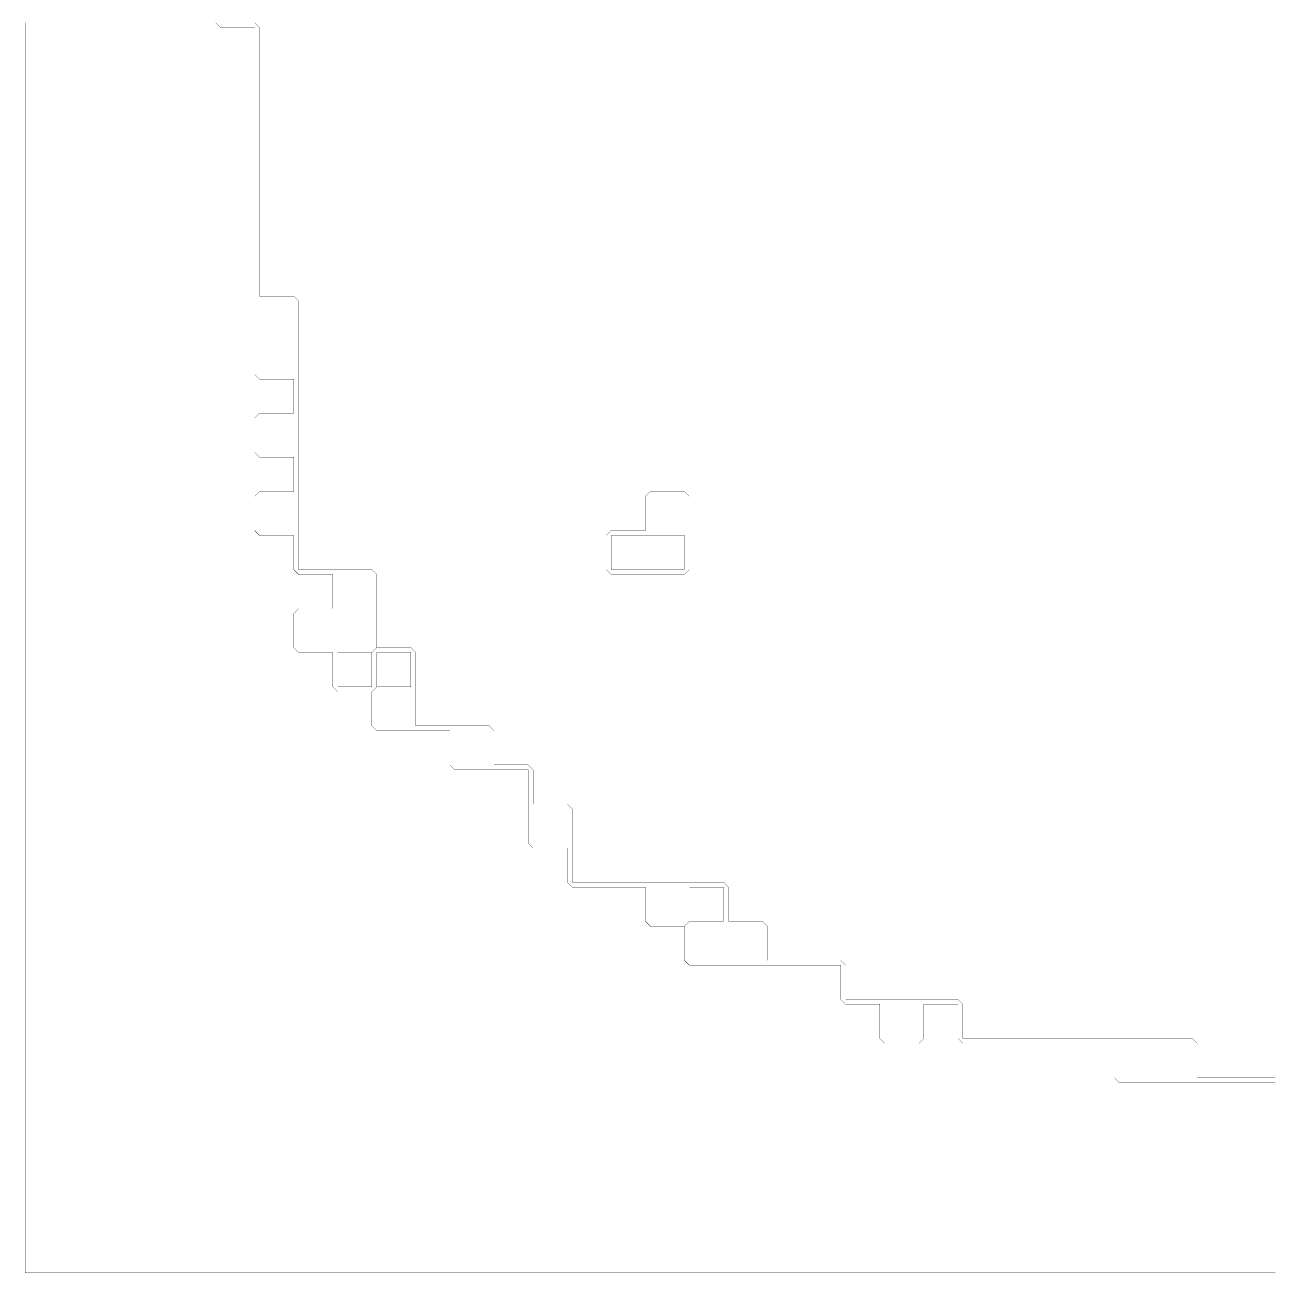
# Model space of a CAD drawing. Header units: metres. Extents: x 0 to 4990, y -4990 to 0.
# Drawn here: x 0 to 2495, y -4990 to -2495 of the extents above; entities that cross this region are included whole.
import ezdxf

# ---------------------------------------------------------------- set-up
doc = ezdxf.new("R2010")
doc.units = ezdxf.units.M
doc.layers.add('conductor', color=1, linetype='Continuous')
doc.layers.add('substrate', color=5, linetype='Continuous')

msp = doc.modelspace()

# ---------------------------------------------------------------- linework, layer by layer
at = {"layer": 'conductor', "const_width": 0.5}
msp.add_lwpolyline([(458.984375, -2490.234375), (468.75, -2500), (468.75, -2509.765625), (468.75, -2519.53125), (468.75, -2529.296875), (468.75, -2539.0625), (468.75, -2548.828125), (468.75, -2558.59375), (468.75, -2568.359375), (468.75, -2578.125), (468.75, -2587.890625), (468.75, -2597.65625), (468.75, -2607.421875), (468.75, -2617.1875), (468.75, -2626.953125), (468.75, -2636.71875), (468.75, -2646.484375), (468.75, -2656.25), (468.75, -2666.015625), (468.75, -2675.78125), (468.75, -2685.546875), (468.75, -2695.3125), (468.75, -2705.078125), (468.75, -2714.84375), (468.75, -2724.609375), (468.75, -2734.375), (468.75, -2744.140625), (468.75, -2753.90625), (468.75, -2763.671875), (468.75, -2773.4375), (468.75, -2783.203125), (468.75, -2792.96875), (468.75, -2802.734375), (468.75, -2812.5), (468.75, -2822.265625), (468.75, -2832.03125), (468.75, -2841.796875), (468.75, -2851.5625), (468.75, -2861.328125), (468.75, -2871.09375), (468.75, -2880.859375), (468.75, -2890.625), (468.75, -2900.390625), (468.75, -2910.15625), (468.75, -2919.921875), (468.75, -2929.6875), (468.75, -2939.453125), (468.75, -2949.21875), (468.75, -2958.984375), (468.75, -2968.75), (468.75, -2978.515625), (468.75, -2988.28125), (468.75, -2998.046875), (468.75, -3007.8125), (468.75, -3017.578125), (468.75, -3027.34375), (468.75, -3037.109375), (478.515625, -3037.109375), (488.28125, -3037.109375), (498.046875, -3037.109375), (507.8125, -3037.109375), (517.578125, -3037.109375), (527.34375, -3037.109375), (537.109375, -3037.109375), (546.875, -3046.875), (546.875, -3056.640625), (546.875, -3066.40625), (546.875, -3076.171875), (546.875, -3085.9375), (546.875, -3095.703125), (546.875, -3105.46875), (546.875, -3115.234375), (546.875, -3125), (546.875, -3134.765625), (546.875, -3144.53125), (546.875, -3154.296875), (546.875, -3164.0625), (546.875, -3173.828125), (546.875, -3183.59375), (546.875, -3193.359375), (546.875, -3203.125), (546.875, -3212.890625), (546.875, -3222.65625), (546.875, -3232.421875), (546.875, -3242.1875), (546.875, -3251.953125), (546.875, -3261.71875), (546.875, -3271.484375), (546.875, -3281.25), (546.875, -3291.015625), (546.875, -3300.78125), (546.875, -3310.546875), (546.875, -3320.3125), (546.875, -3330.078125), (546.875, -3339.84375), (546.875, -3349.609375), (546.875, -3359.375), (546.875, -3369.140625), (546.875, -3378.90625), (546.875, -3388.671875), (546.875, -3398.4375), (546.875, -3408.203125), (546.875, -3417.96875), (546.875, -3427.734375), (546.875, -3437.5), (546.875, -3447.265625), (546.875, -3457.03125), (546.875, -3466.796875), (546.875, -3476.5625), (546.875, -3486.328125), (546.875, -3496.09375), (546.875, -3505.859375), (546.875, -3515.625), (546.875, -3525.390625), (546.875, -3535.15625), (546.875, -3544.921875), (546.875, -3554.6875), (546.875, -3564.453125), (546.875, -3574.21875), (546.875, -3583.984375), (556.640625, -3583.984375), (566.40625, -3583.984375), (576.171875, -3583.984375), (585.9375, -3583.984375), (595.703125, -3583.984375), (605.46875, -3583.984375), (615.234375, -3583.984375), (625, -3583.984375), (634.765625, -3583.984375), (644.53125, -3583.984375), (654.296875, -3583.984375), (664.0625, -3583.984375), (673.828125, -3583.984375), (683.59375, -3583.984375), (693.359375, -3583.984375), (703.125, -3593.75), (703.125, -3603.515625), (703.125, -3613.28125), (703.125, -3623.046875), (703.125, -3632.8125), (703.125, -3642.578125), (703.125, -3652.34375), (703.125, -3662.109375), (703.125, -3671.875), (703.125, -3681.640625), (703.125, -3691.40625), (703.125, -3701.171875), (703.125, -3710.9375), (703.125, -3720.703125), (703.125, -3730.46875), (703.125, -3740.234375), (693.359375, -3750), (683.59375, -3750), (673.828125, -3750), (664.0625, -3750), (654.296875, -3750), (644.53125, -3750), (634.765625, -3750), (625, -3750), (625, -3759.765625), (625, -3769.53125), (625, -3779.296875), (625, -3789.0625), (625, -3798.828125), (625, -3808.59375), (625, -3818.359375), (634.765625, -3818.359375), (644.53125, -3818.359375), (654.296875, -3818.359375), (664.0625, -3818.359375), (673.828125, -3818.359375), (683.59375, -3818.359375), (693.359375, -3818.359375), (693.359375, -3808.59375), (693.359375, -3798.828125), (693.359375, -3789.0625), (693.359375, -3779.296875), (693.359375, -3769.53125), (693.359375, -3759.765625), (693.359375, -3750), (703.125, -3740.234375), (712.890625, -3740.234375), (722.65625, -3740.234375), (732.421875, -3740.234375), (742.1875, -3740.234375), (751.953125, -3740.234375), (761.71875, -3740.234375), (771.484375, -3740.234375), (781.25, -3750), (781.25, -3759.765625), (781.25, -3769.53125), (781.25, -3779.296875), (781.25, -3789.0625), (781.25, -3798.828125), (781.25, -3808.59375), (781.25, -3818.359375), (781.25, -3828.125), (781.25, -3837.890625), (781.25, -3847.65625), (781.25, -3857.421875), (781.25, -3867.1875), (781.25, -3876.953125), (781.25, -3886.71875), (781.25, -3896.484375), (791.015625, -3896.484375), (800.78125, -3896.484375), (810.546875, -3896.484375), (820.3125, -3896.484375), (830.078125, -3896.484375), (839.84375, -3896.484375), (849.609375, -3896.484375), (859.375, -3896.484375), (869.140625, -3896.484375), (878.90625, -3896.484375), (888.671875, -3896.484375), (898.4375, -3896.484375), (908.203125, -3896.484375), (917.96875, -3896.484375), (927.734375, -3896.484375), (937.5, -3906.25), (937.5, -3916.015625), (937.5, -3925.78125), (937.5, -3935.546875), (937.5, -3945.3125), (937.5, -3955.078125), (937.5, -3964.84375), (937.5, -3974.609375), (947.265625, -3974.609375), (957.03125, -3974.609375), (966.796875, -3974.609375), (976.5625, -3974.609375), (986.328125, -3974.609375), (996.09375, -3974.609375), (1005.859375, -3974.609375), (1015.625, -3984.375), (1015.625, -3994.140625), (1015.625, -4003.90625), (1015.625, -4013.671875), (1015.625, -4023.4375), (1015.625, -4033.203125), (1015.625, -4042.96875), (1015.625, -4052.734375), (1025.390625, -4052.734375), (1035.15625, -4052.734375), (1044.921875, -4052.734375), (1054.6875, -4052.734375), (1064.453125, -4052.734375), (1074.21875, -4052.734375), (1083.984375, -4052.734375), (1093.75, -4062.5), (1093.75, -4072.265625), (1093.75, -4082.03125), (1093.75, -4091.796875), (1093.75, -4101.5625), (1093.75, -4111.328125), (1093.75, -4121.09375), (1093.75, -4130.859375), (1093.75, -4140.625), (1093.75, -4150.390625), (1093.75, -4160.15625), (1093.75, -4169.921875), (1093.75, -4179.6875), (1093.75, -4189.453125), (1093.75, -4199.21875), (1093.75, -4208.984375), (1103.515625, -4208.984375), (1113.28125, -4208.984375), (1123.046875, -4208.984375), (1132.8125, -4208.984375), (1142.578125, -4208.984375), (1152.34375, -4208.984375), (1162.109375, -4208.984375), (1171.875, -4208.984375), (1181.640625, -4208.984375), (1191.40625, -4208.984375), (1201.171875, -4208.984375), (1210.9375, -4208.984375), (1220.703125, -4208.984375), (1230.46875, -4208.984375), (1240.234375, -4208.984375), (1250, -4208.984375), (1259.765625, -4208.984375), (1269.53125, -4208.984375), (1279.296875, -4208.984375), (1289.0625, -4208.984375), (1298.828125, -4208.984375), (1308.59375, -4208.984375), (1318.359375, -4208.984375), (1328.125, -4208.984375), (1337.890625, -4208.984375), (1347.65625, -4208.984375), (1357.421875, -4208.984375), (1367.1875, -4208.984375), (1376.953125, -4208.984375), (1386.71875, -4208.984375), (1396.484375, -4208.984375), (1406.25, -4218.75), (1406.25, -4228.515625), (1406.25, -4238.28125), (1406.25, -4248.046875), (1406.25, -4257.8125), (1406.25, -4267.578125), (1406.25, -4277.34375), (1406.25, -4287.109375), (1416.015625, -4287.109375), (1425.78125, -4287.109375), (1435.546875, -4287.109375), (1445.3125, -4287.109375), (1455.078125, -4287.109375), (1464.84375, -4287.109375), (1474.609375, -4287.109375), (1484.375, -4296.875), (1484.375, -4306.640625), (1484.375, -4316.40625), (1484.375, -4326.171875), (1484.375, -4335.9375), (1484.375, -4345.703125), (1484.375, -4355.46875), (1484.375, -4365.234375), (1494.140625, -4365.234375), (1503.90625, -4365.234375), (1513.671875, -4365.234375), (1523.4375, -4365.234375), (1533.203125, -4365.234375), (1542.96875, -4365.234375), (1552.734375, -4365.234375), (1562.5, -4365.234375), (1572.265625, -4365.234375), (1582.03125, -4365.234375), (1591.796875, -4365.234375), (1601.5625, -4365.234375), (1611.328125, -4365.234375), (1621.09375, -4365.234375), (1630.859375, -4365.234375), (1640.625, -4375), (1640.625, -4384.765625), (1640.625, -4394.53125), (1640.625, -4404.296875), (1640.625, -4414.0625), (1640.625, -4423.828125), (1640.625, -4433.59375), (1640.625, -4443.359375), (1650.390625, -4443.359375), (1660.15625, -4443.359375), (1669.921875, -4443.359375), (1679.6875, -4443.359375), (1689.453125, -4443.359375), (1699.21875, -4443.359375), (1708.984375, -4443.359375), (1718.75, -4443.359375), (1728.515625, -4443.359375), (1738.28125, -4443.359375), (1748.046875, -4443.359375), (1757.8125, -4443.359375), (1767.578125, -4443.359375), (1777.34375, -4443.359375), (1787.109375, -4443.359375), (1796.875, -4443.359375), (1806.640625, -4443.359375), (1816.40625, -4443.359375), (1826.171875, -4443.359375), (1835.9375, -4443.359375), (1845.703125, -4443.359375), (1855.46875, -4443.359375), (1865.234375, -4443.359375), (1875, -4453.125), (1875, -4462.890625), (1875, -4472.65625), (1875, -4482.421875), (1875, -4492.1875), (1875, -4501.953125), (1875, -4511.71875), (1875, -4521.484375), (1884.765625, -4521.484375), (1894.53125, -4521.484375), (1904.296875, -4521.484375), (1914.0625, -4521.484375), (1923.828125, -4521.484375), (1933.59375, -4521.484375), (1943.359375, -4521.484375), (1953.125, -4521.484375), (1962.890625, -4521.484375), (1972.65625, -4521.484375), (1982.421875, -4521.484375), (1992.1875, -4521.484375), (2001.953125, -4521.484375), (2011.71875, -4521.484375), (2021.484375, -4521.484375), (2031.25, -4521.484375), (2041.015625, -4521.484375), (2050.78125, -4521.484375), (2060.546875, -4521.484375), (2070.3125, -4521.484375), (2080.078125, -4521.484375), (2089.84375, -4521.484375), (2099.609375, -4521.484375), (2109.375, -4521.484375), (2119.140625, -4521.484375), (2128.90625, -4521.484375), (2138.671875, -4521.484375), (2148.4375, -4521.484375), (2158.203125, -4521.484375), (2167.96875, -4521.484375), (2177.734375, -4521.484375), (2187.5, -4521.484375), (2197.265625, -4521.484375), (2207.03125, -4521.484375), (2216.796875, -4521.484375), (2226.5625, -4521.484375), (2236.328125, -4521.484375), (2246.09375, -4521.484375), (2255.859375, -4521.484375), (2265.625, -4521.484375), (2275.390625, -4521.484375), (2285.15625, -4521.484375), (2294.921875, -4521.484375), (2304.6875, -4521.484375), (2314.453125, -4521.484375), (2324.21875, -4521.484375), (2333.984375, -4521.484375), (2343.75, -4531.25), (2343.75, -4541.015625), (2343.75, -4550.78125), (2343.75, -4560.546875), (2343.75, -4570.3125), (2343.75, -4580.078125), (2343.75, -4589.84375), (2343.75, -4599.609375), (2353.515625, -4599.609375), (2363.28125, -4599.609375), (2373.046875, -4599.609375), (2382.8125, -4599.609375), (2392.578125, -4599.609375), (2402.34375, -4599.609375), (2412.109375, -4599.609375), (2421.875, -4599.609375), (2431.640625, -4599.609375), (2441.40625, -4599.609375), (2451.171875, -4599.609375), (2460.9375, -4599.609375), (2470.703125, -4599.609375), (2480.46875, -4599.609375), (2490.234375, -4599.609375), (2500, -4599.609375)], dxfattribs=at)
msp.add_lwpolyline([(1240.234375, -3437.5), (1250, -3427.734375), (1259.765625, -3427.734375), (1269.53125, -3427.734375), (1279.296875, -3427.734375), (1289.0625, -3427.734375), (1298.828125, -3427.734375), (1308.59375, -3427.734375), (1318.359375, -3427.734375), (1328.125, -3437.5), (1328.125, -3447.265625), (1328.125, -3457.03125), (1328.125, -3466.796875), (1328.125, -3476.5625), (1328.125, -3486.328125), (1328.125, -3496.09375), (1328.125, -3505.859375), (1328.125, -3515.625), (1328.125, -3525.390625), (1328.125, -3535.15625), (1328.125, -3544.921875), (1328.125, -3554.6875), (1328.125, -3564.453125), (1328.125, -3574.21875), (1328.125, -3583.984375), (1318.359375, -3593.75), (1308.59375, -3593.75), (1298.828125, -3593.75), (1289.0625, -3593.75), (1279.296875, -3593.75), (1269.53125, -3593.75), (1259.765625, -3593.75), (1250, -3593.75), (1240.234375, -3593.75), (1230.46875, -3593.75), (1220.703125, -3593.75), (1210.9375, -3593.75), (1201.171875, -3593.75), (1191.40625, -3593.75), (1181.640625, -3593.75), (1171.875, -3593.75), (1162.109375, -3583.984375), (1162.109375, -3574.21875), (1162.109375, -3564.453125), (1162.109375, -3554.6875), (1162.109375, -3544.921875), (1162.109375, -3535.15625), (1162.109375, -3525.390625), (1162.109375, -3515.625), (1171.875, -3505.859375), (1181.640625, -3505.859375), (1191.40625, -3505.859375), (1201.171875, -3505.859375), (1210.9375, -3505.859375), (1220.703125, -3505.859375), (1230.46875, -3505.859375), (1240.234375, -3505.859375), (1240.234375, -3496.09375), (1240.234375, -3486.328125), (1240.234375, -3476.5625), (1240.234375, -3466.796875), (1240.234375, -3457.03125), (1240.234375, -3447.265625)], close=True, dxfattribs=at)
at = {"layer": 'substrate', "const_width": 0.5}
for points in [[(0, -2490.234375), (0, -2500), (0, -2509.765625), (0, -2519.53125), (0, -2529.296875), (0, -2539.0625), (0, -2548.828125), (0, -2558.59375), (0, -2568.359375), (0, -2578.125), (0, -2587.890625), (0, -2597.65625), (0, -2607.421875), (0, -2617.1875), (0, -2626.953125), (0, -2636.71875), (0, -2646.484375), (0, -2656.25), (0, -2666.015625), (0, -2675.78125), (0, -2685.546875), (0, -2695.3125), (0, -2705.078125), (0, -2714.84375), (0, -2724.609375), (0, -2734.375), (0, -2744.140625), (0, -2753.90625), (0, -2763.671875), (0, -2773.4375), (0, -2783.203125), (0, -2792.96875), (0, -2802.734375), (0, -2812.5), (0, -2822.265625), (0, -2832.03125), (0, -2841.796875), (0, -2851.5625), (0, -2861.328125), (0, -2871.09375), (0, -2880.859375), (0, -2890.625), (0, -2900.390625), (0, -2910.15625), (0, -2919.921875), (0, -2929.6875), (0, -2939.453125), (0, -2949.21875), (0, -2958.984375), (0, -2968.75), (0, -2978.515625), (0, -2988.28125), (0, -2998.046875), (0, -3007.8125), (0, -3017.578125), (0, -3027.34375), (0, -3037.109375), (0, -3046.875), (0, -3056.640625), (0, -3066.40625), (0, -3076.171875), (0, -3085.9375), (0, -3095.703125), (0, -3105.46875), (0, -3115.234375), (0, -3125), (0, -3134.765625), (0, -3144.53125), (0, -3154.296875), (0, -3164.0625), (0, -3173.828125), (0, -3183.59375), (0, -3193.359375), (0, -3203.125), (0, -3212.890625), (0, -3222.65625), (0, -3232.421875), (0, -3242.1875), (0, -3251.953125), (0, -3261.71875), (0, -3271.484375), (0, -3281.25), (0, -3291.015625), (0, -3300.78125), (0, -3310.546875), (0, -3320.3125), (0, -3330.078125), (0, -3339.84375), (0, -3349.609375), (0, -3359.375), (0, -3369.140625), (0, -3378.90625), (0, -3388.671875), (0, -3398.4375), (0, -3408.203125), (0, -3417.96875), (0, -3427.734375), (0, -3437.5), (0, -3447.265625), (0, -3457.03125), (0, -3466.796875), (0, -3476.5625), (0, -3486.328125), (0, -3496.09375), (0, -3505.859375), (0, -3515.625), (0, -3525.390625), (0, -3535.15625), (0, -3544.921875), (0, -3554.6875), (0, -3564.453125), (0, -3574.21875), (0, -3583.984375), (0, -3593.75), (0, -3603.515625), (0, -3613.28125), (0, -3623.046875), (0, -3632.8125), (0, -3642.578125), (0, -3652.34375), (0, -3662.109375), (0, -3671.875), (0, -3681.640625), (0, -3691.40625), (0, -3701.171875), (0, -3710.9375), (0, -3720.703125), (0, -3730.46875), (0, -3740.234375), (0, -3750), (0, -3759.765625), (0, -3769.53125), (0, -3779.296875), (0, -3789.0625), (0, -3798.828125), (0, -3808.59375), (0, -3818.359375), (0, -3828.125), (0, -3837.890625), (0, -3847.65625), (0, -3857.421875), (0, -3867.1875), (0, -3876.953125), (0, -3886.71875), (0, -3896.484375), (0, -3906.25), (0, -3916.015625), (0, -3925.78125), (0, -3935.546875), (0, -3945.3125), (0, -3955.078125), (0, -3964.84375), (0, -3974.609375), (0, -3984.375), (0, -3994.140625), (0, -4003.90625), (0, -4013.671875), (0, -4023.4375), (0, -4033.203125), (0, -4042.96875), (0, -4052.734375), (0, -4062.5), (0, -4072.265625), (0, -4082.03125), (0, -4091.796875), (0, -4101.5625), (0, -4111.328125), (0, -4121.09375), (0, -4130.859375), (0, -4140.625), (0, -4150.390625), (0, -4160.15625), (0, -4169.921875), (0, -4179.6875), (0, -4189.453125), (0, -4199.21875), (0, -4208.984375), (0, -4218.75), (0, -4228.515625), (0, -4238.28125), (0, -4248.046875), (0, -4257.8125), (0, -4267.578125), (0, -4277.34375), (0, -4287.109375), (0, -4296.875), (0, -4306.640625), (0, -4316.40625), (0, -4326.171875), (0, -4335.9375), (0, -4345.703125), (0, -4355.46875), (0, -4365.234375), (0, -4375), (0, -4384.765625), (0, -4394.53125), (0, -4404.296875), (0, -4414.0625), (0, -4423.828125), (0, -4433.59375), (0, -4443.359375), (0, -4453.125), (0, -4462.890625), (0, -4472.65625), (0, -4482.421875), (0, -4492.1875), (0, -4501.953125), (0, -4511.71875), (0, -4521.484375), (0, -4531.25), (0, -4541.015625), (0, -4550.78125), (0, -4560.546875), (0, -4570.3125), (0, -4580.078125), (0, -4589.84375), (0, -4599.609375), (0, -4609.375), (0, -4619.140625), (0, -4628.90625), (0, -4638.671875), (0, -4648.4375), (0, -4658.203125), (0, -4667.96875), (0, -4677.734375), (0, -4687.5), (0, -4697.265625), (0, -4707.03125), (0, -4716.796875), (0, -4726.5625), (0, -4736.328125), (0, -4746.09375), (0, -4755.859375), (0, -4765.625), (0, -4775.390625), (0, -4785.15625), (0, -4794.921875), (0, -4804.6875), (0, -4814.453125), (0, -4824.21875), (0, -4833.984375), (0, -4843.75), (0, -4853.515625), (0, -4863.28125), (0, -4873.046875), (0, -4882.8125), (0, -4892.578125), (0, -4902.34375), (0, -4912.109375), (0, -4921.875), (0, -4931.640625), (0, -4941.40625), (0, -4951.171875), (0, -4960.9375), (0, -4970.703125), (0, -4980.46875), (0, -4990.234375), (9.765625, -4990.234375), (19.53125, -4990.234375), (29.296875, -4990.234375), (39.0625, -4990.234375), (48.828125, -4990.234375), (58.59375, -4990.234375), (68.359375, -4990.234375), (78.125, -4990.234375), (87.890625, -4990.234375), (97.65625, -4990.234375), (107.421875, -4990.234375), (117.1875, -4990.234375), (126.953125, -4990.234375), (136.71875, -4990.234375), (146.484375, -4990.234375), (156.25, -4990.234375), (166.015625, -4990.234375), (175.78125, -4990.234375), (185.546875, -4990.234375), (195.3125, -4990.234375), (205.078125, -4990.234375), (214.84375, -4990.234375), (224.609375, -4990.234375), (234.375, -4990.234375), (244.140625, -4990.234375), (253.90625, -4990.234375), (263.671875, -4990.234375), (273.4375, -4990.234375), (283.203125, -4990.234375), (292.96875, -4990.234375), (302.734375, -4990.234375), (312.5, -4990.234375), (322.265625, -4990.234375), (332.03125, -4990.234375), (341.796875, -4990.234375), (351.5625, -4990.234375), (361.328125, -4990.234375), (371.09375, -4990.234375), (380.859375, -4990.234375), (390.625, -4990.234375), (400.390625, -4990.234375), (410.15625, -4990.234375), (419.921875, -4990.234375), (429.6875, -4990.234375), (439.453125, -4990.234375), (449.21875, -4990.234375), (458.984375, -4990.234375), (468.75, -4990.234375), (478.515625, -4990.234375), (488.28125, -4990.234375), (498.046875, -4990.234375), (507.8125, -4990.234375), (517.578125, -4990.234375), (527.34375, -4990.234375), (537.109375, -4990.234375), (546.875, -4990.234375), (556.640625, -4990.234375), (566.40625, -4990.234375), (576.171875, -4990.234375), (585.9375, -4990.234375), (595.703125, -4990.234375), (605.46875, -4990.234375), (615.234375, -4990.234375), (625, -4990.234375), (634.765625, -4990.234375), (644.53125, -4990.234375), (654.296875, -4990.234375), (664.0625, -4990.234375), (673.828125, -4990.234375), (683.59375, -4990.234375), (693.359375, -4990.234375), (703.125, -4990.234375), (712.890625, -4990.234375), (722.65625, -4990.234375), (732.421875, -4990.234375), (742.1875, -4990.234375), (751.953125, -4990.234375), (761.71875, -4990.234375), (771.484375, -4990.234375), (781.25, -4990.234375), (791.015625, -4990.234375), (800.78125, -4990.234375), (810.546875, -4990.234375), (820.3125, -4990.234375), (830.078125, -4990.234375), (839.84375, -4990.234375), (849.609375, -4990.234375), (859.375, -4990.234375), (869.140625, -4990.234375), (878.90625, -4990.234375), (888.671875, -4990.234375), (898.4375, -4990.234375), (908.203125, -4990.234375), (917.96875, -4990.234375), (927.734375, -4990.234375), (937.5, -4990.234375), (947.265625, -4990.234375), (957.03125, -4990.234375), (966.796875, -4990.234375), (976.5625, -4990.234375), (986.328125, -4990.234375), (996.09375, -4990.234375), (1005.859375, -4990.234375), (1015.625, -4990.234375), (1025.390625, -4990.234375), (1035.15625, -4990.234375), (1044.921875, -4990.234375), (1054.6875, -4990.234375), (1064.453125, -4990.234375), (1074.21875, -4990.234375), (1083.984375, -4990.234375), (1093.75, -4990.234375), (1103.515625, -4990.234375), (1113.28125, -4990.234375), (1123.046875, -4990.234375), (1132.8125, -4990.234375), (1142.578125, -4990.234375), (1152.34375, -4990.234375), (1162.109375, -4990.234375), (1171.875, -4990.234375), (1181.640625, -4990.234375), (1191.40625, -4990.234375), (1201.171875, -4990.234375), (1210.9375, -4990.234375), (1220.703125, -4990.234375), (1230.46875, -4990.234375), (1240.234375, -4990.234375), (1250, -4990.234375), (1259.765625, -4990.234375), (1269.53125, -4990.234375), (1279.296875, -4990.234375), (1289.0625, -4990.234375), (1298.828125, -4990.234375), (1308.59375, -4990.234375), (1318.359375, -4990.234375), (1328.125, -4990.234375), (1337.890625, -4990.234375), (1347.65625, -4990.234375), (1357.421875, -4990.234375), (1367.1875, -4990.234375), (1376.953125, -4990.234375), (1386.71875, -4990.234375), (1396.484375, -4990.234375), (1406.25, -4990.234375), (1416.015625, -4990.234375), (1425.78125, -4990.234375), (1435.546875, -4990.234375), (1445.3125, -4990.234375), (1455.078125, -4990.234375), (1464.84375, -4990.234375), (1474.609375, -4990.234375), (1484.375, -4990.234375), (1494.140625, -4990.234375), (1503.90625, -4990.234375), (1513.671875, -4990.234375), (1523.4375, -4990.234375), (1533.203125, -4990.234375), (1542.96875, -4990.234375), (1552.734375, -4990.234375), (1562.5, -4990.234375), (1572.265625, -4990.234375), (1582.03125, -4990.234375), (1591.796875, -4990.234375), (1601.5625, -4990.234375), (1611.328125, -4990.234375), (1621.09375, -4990.234375), (1630.859375, -4990.234375), (1640.625, -4990.234375), (1650.390625, -4990.234375), (1660.15625, -4990.234375), (1669.921875, -4990.234375), (1679.6875, -4990.234375), (1689.453125, -4990.234375), (1699.21875, -4990.234375), (1708.984375, -4990.234375), (1718.75, -4990.234375), (1728.515625, -4990.234375), (1738.28125, -4990.234375), (1748.046875, -4990.234375), (1757.8125, -4990.234375), (1767.578125, -4990.234375), (1777.34375, -4990.234375), (1787.109375, -4990.234375), (1796.875, -4990.234375), (1806.640625, -4990.234375), (1816.40625, -4990.234375), (1826.171875, -4990.234375), (1835.9375, -4990.234375), (1845.703125, -4990.234375), (1855.46875, -4990.234375), (1865.234375, -4990.234375), (1875, -4990.234375), (1884.765625, -4990.234375), (1894.53125, -4990.234375), (1904.296875, -4990.234375), (1914.0625, -4990.234375), (1923.828125, -4990.234375), (1933.59375, -4990.234375), (1943.359375, -4990.234375), (1953.125, -4990.234375), (1962.890625, -4990.234375), (1972.65625, -4990.234375), (1982.421875, -4990.234375), (1992.1875, -4990.234375), (2001.953125, -4990.234375), (2011.71875, -4990.234375), (2021.484375, -4990.234375), (2031.25, -4990.234375), (2041.015625, -4990.234375), (2050.78125, -4990.234375), (2060.546875, -4990.234375), (2070.3125, -4990.234375), (2080.078125, -4990.234375), (2089.84375, -4990.234375), (2099.609375, -4990.234375), (2109.375, -4990.234375), (2119.140625, -4990.234375), (2128.90625, -4990.234375), (2138.671875, -4990.234375), (2148.4375, -4990.234375), (2158.203125, -4990.234375), (2167.96875, -4990.234375), (2177.734375, -4990.234375), (2187.5, -4990.234375), (2197.265625, -4990.234375), (2207.03125, -4990.234375), (2216.796875, -4990.234375), (2226.5625, -4990.234375), (2236.328125, -4990.234375), (2246.09375, -4990.234375), (2255.859375, -4990.234375), (2265.625, -4990.234375), (2275.390625, -4990.234375), (2285.15625, -4990.234375), (2294.921875, -4990.234375), (2304.6875, -4990.234375), (2314.453125, -4990.234375), (2324.21875, -4990.234375), (2333.984375, -4990.234375), (2343.75, -4990.234375), (2353.515625, -4990.234375), (2363.28125, -4990.234375), (2373.046875, -4990.234375), (2382.8125, -4990.234375), (2392.578125, -4990.234375), (2402.34375, -4990.234375), (2412.109375, -4990.234375), (2421.875, -4990.234375), (2431.640625, -4990.234375), (2441.40625, -4990.234375), (2451.171875, -4990.234375), (2460.9375, -4990.234375), (2470.703125, -4990.234375), (2480.46875, -4990.234375), (2490.234375, -4990.234375), (2500, -4990.234375)], [(2500, -4609.375), (2490.234375, -4609.375), (2480.46875, -4609.375), (2470.703125, -4609.375), (2460.9375, -4609.375), (2451.171875, -4609.375), (2441.40625, -4609.375), (2431.640625, -4609.375), (2421.875, -4609.375), (2412.109375, -4609.375), (2402.34375, -4609.375), (2392.578125, -4609.375), (2382.8125, -4609.375), (2373.046875, -4609.375), (2363.28125, -4609.375), (2353.515625, -4609.375), (2343.75, -4609.375), (2333.984375, -4609.375), (2324.21875, -4609.375), (2314.453125, -4609.375), (2304.6875, -4609.375), (2294.921875, -4609.375), (2285.15625, -4609.375), (2275.390625, -4609.375), (2265.625, -4609.375), (2255.859375, -4609.375), (2246.09375, -4609.375), (2236.328125, -4609.375), (2226.5625, -4609.375), (2216.796875, -4609.375), (2207.03125, -4609.375), (2197.265625, -4609.375), (2187.5, -4609.375), (2177.734375, -4599.609375), (2177.734375, -4589.84375), (2177.734375, -4580.078125), (2177.734375, -4570.3125), (2177.734375, -4560.546875), (2177.734375, -4550.78125), (2177.734375, -4541.015625), (2177.734375, -4531.25), (2167.96875, -4531.25), (2158.203125, -4531.25), (2148.4375, -4531.25), (2138.671875, -4531.25), (2128.90625, -4531.25), (2119.140625, -4531.25), (2109.375, -4531.25), (2099.609375, -4531.25), (2089.84375, -4531.25), (2080.078125, -4531.25), (2070.3125, -4531.25), (2060.546875, -4531.25), (2050.78125, -4531.25), (2041.015625, -4531.25), (2031.25, -4531.25), (2021.484375, -4531.25), (2011.71875, -4531.25), (2001.953125, -4531.25), (1992.1875, -4531.25), (1982.421875, -4531.25), (1972.65625, -4531.25), (1962.890625, -4531.25), (1953.125, -4531.25), (1943.359375, -4531.25), (1933.59375, -4531.25), (1923.828125, -4531.25), (1914.0625, -4531.25), (1904.296875, -4531.25), (1894.53125, -4531.25), (1884.765625, -4531.25), (1875, -4531.25), (1865.234375, -4521.484375), (1865.234375, -4511.71875), (1865.234375, -4501.953125), (1865.234375, -4492.1875), (1865.234375, -4482.421875), (1865.234375, -4472.65625), (1865.234375, -4462.890625), (1865.234375, -4453.125), (1855.46875, -4453.125), (1845.703125, -4453.125), (1835.9375, -4453.125), (1826.171875, -4453.125), (1816.40625, -4453.125), (1806.640625, -4453.125), (1796.875, -4453.125), (1796.875, -4462.890625), (1796.875, -4472.65625), (1796.875, -4482.421875), (1796.875, -4492.1875), (1796.875, -4501.953125), (1796.875, -4511.71875), (1796.875, -4521.484375), (1787.109375, -4531.25), (1777.34375, -4531.25), (1767.578125, -4531.25), (1757.8125, -4531.25), (1748.046875, -4531.25), (1738.28125, -4531.25), (1728.515625, -4531.25), (1718.75, -4531.25), (1708.984375, -4521.484375), (1708.984375, -4511.71875), (1708.984375, -4501.953125), (1708.984375, -4492.1875), (1708.984375, -4482.421875), (1708.984375, -4472.65625), (1708.984375, -4462.890625), (1708.984375, -4453.125), (1699.21875, -4453.125), (1689.453125, -4453.125), (1679.6875, -4453.125), (1669.921875, -4453.125), (1660.15625, -4453.125), (1650.390625, -4453.125), (1640.625, -4453.125), (1630.859375, -4443.359375), (1630.859375, -4433.59375), (1630.859375, -4423.828125), (1630.859375, -4414.0625), (1630.859375, -4404.296875), (1630.859375, -4394.53125), (1630.859375, -4384.765625), (1630.859375, -4375), (1621.09375, -4375), (1611.328125, -4375), (1601.5625, -4375), (1591.796875, -4375), (1582.03125, -4375), (1572.265625, -4375), (1562.5, -4375), (1552.734375, -4375), (1542.96875, -4375), (1533.203125, -4375), (1523.4375, -4375), (1513.671875, -4375), (1503.90625, -4375), (1494.140625, -4375), (1484.375, -4375), (1474.609375, -4375), (1464.84375, -4375), (1455.078125, -4375), (1445.3125, -4375), (1435.546875, -4375), (1425.78125, -4375), (1416.015625, -4375), (1406.25, -4375), (1396.484375, -4375), (1386.71875, -4375), (1376.953125, -4375), (1367.1875, -4375), (1357.421875, -4375), (1347.65625, -4375), (1337.890625, -4375), (1328.125, -4375), (1318.359375, -4365.234375), (1318.359375, -4355.46875), (1318.359375, -4345.703125), (1318.359375, -4335.9375), (1318.359375, -4326.171875), (1318.359375, -4316.40625), (1318.359375, -4306.640625), (1318.359375, -4296.875), (1328.125, -4287.109375), (1337.890625, -4287.109375), (1347.65625, -4287.109375), (1357.421875, -4287.109375), (1367.1875, -4287.109375), (1376.953125, -4287.109375), (1386.71875, -4287.109375), (1396.484375, -4287.109375), (1396.484375, -4277.34375), (1396.484375, -4267.578125), (1396.484375, -4257.8125), (1396.484375, -4248.046875), (1396.484375, -4238.28125), (1396.484375, -4228.515625), (1396.484375, -4218.75), (1386.71875, -4218.75), (1376.953125, -4218.75), (1367.1875, -4218.75), (1357.421875, -4218.75), (1347.65625, -4218.75), (1337.890625, -4218.75), (1328.125, -4218.75), (1328.125, -4228.515625), (1328.125, -4238.28125), (1328.125, -4248.046875), (1328.125, -4257.8125), (1328.125, -4267.578125), (1328.125, -4277.34375), (1328.125, -4287.109375), (1318.359375, -4296.875), (1308.59375, -4296.875), (1298.828125, -4296.875), (1289.0625, -4296.875), (1279.296875, -4296.875), (1269.53125, -4296.875), (1259.765625, -4296.875), (1250, -4296.875), (1240.234375, -4287.109375), (1240.234375, -4277.34375), (1240.234375, -4267.578125), (1240.234375, -4257.8125), (1240.234375, -4248.046875), (1240.234375, -4238.28125), (1240.234375, -4228.515625), (1240.234375, -4218.75), (1230.46875, -4218.75), (1220.703125, -4218.75), (1210.9375, -4218.75), (1201.171875, -4218.75), (1191.40625, -4218.75), (1181.640625, -4218.75), (1171.875, -4218.75), (1162.109375, -4218.75), (1152.34375, -4218.75), (1142.578125, -4218.75), (1132.8125, -4218.75), (1123.046875, -4218.75), (1113.28125, -4218.75), (1103.515625, -4218.75), (1093.75, -4218.75), (1083.984375, -4208.984375), (1083.984375, -4199.21875), (1083.984375, -4189.453125), (1083.984375, -4179.6875), (1083.984375, -4169.921875), (1083.984375, -4160.15625), (1083.984375, -4150.390625), (1083.984375, -4140.625), (1074.21875, -4140.625), (1064.453125, -4140.625), (1054.6875, -4140.625), (1044.921875, -4140.625), (1035.15625, -4140.625), (1025.390625, -4140.625), (1015.625, -4140.625), (1005.859375, -4130.859375), (1005.859375, -4121.09375), (1005.859375, -4111.328125), (1005.859375, -4101.5625), (1005.859375, -4091.796875), (1005.859375, -4082.03125), (1005.859375, -4072.265625), (1005.859375, -4062.5), (1005.859375, -4052.734375), (1005.859375, -4042.96875), (1005.859375, -4033.203125), (1005.859375, -4023.4375), (1005.859375, -4013.671875), (1005.859375, -4003.90625), (1005.859375, -3994.140625), (1005.859375, -3984.375), (996.09375, -3984.375), (986.328125, -3984.375), (976.5625, -3984.375), (966.796875, -3984.375), (957.03125, -3984.375), (947.265625, -3984.375), (937.5, -3984.375), (927.734375, -3984.375), (917.96875, -3984.375), (908.203125, -3984.375), (898.4375, -3984.375), (888.671875, -3984.375), (878.90625, -3984.375), (869.140625, -3984.375), (859.375, -3984.375), (849.609375, -3974.609375), (849.609375, -3964.84375), (849.609375, -3955.078125), (849.609375, -3945.3125), (849.609375, -3935.546875), (849.609375, -3925.78125), (849.609375, -3916.015625), (849.609375, -3906.25), (839.84375, -3906.25), (830.078125, -3906.25), (820.3125, -3906.25), (810.546875, -3906.25), (800.78125, -3906.25), (791.015625, -3906.25), (781.25, -3906.25), (771.484375, -3906.25), (761.71875, -3906.25), (751.953125, -3906.25), (742.1875, -3906.25), (732.421875, -3906.25), (722.65625, -3906.25), (712.890625, -3906.25), (703.125, -3906.25), (693.359375, -3896.484375), (693.359375, -3886.71875), (693.359375, -3876.953125), (693.359375, -3867.1875), (693.359375, -3857.421875), (693.359375, -3847.65625), (693.359375, -3837.890625), (693.359375, -3828.125), (703.125, -3818.359375), (712.890625, -3818.359375), (722.65625, -3818.359375), (732.421875, -3818.359375), (742.1875, -3818.359375), (751.953125, -3818.359375), (761.71875, -3818.359375), (771.484375, -3818.359375), (771.484375, -3808.59375), (771.484375, -3798.828125), (771.484375, -3789.0625), (771.484375, -3779.296875), (771.484375, -3769.53125), (771.484375, -3759.765625), (771.484375, -3750), (761.71875, -3750), (751.953125, -3750), (742.1875, -3750), (732.421875, -3750), (722.65625, -3750), (712.890625, -3750), (703.125, -3750), (703.125, -3759.765625), (703.125, -3769.53125), (703.125, -3779.296875), (703.125, -3789.0625), (703.125, -3798.828125), (703.125, -3808.59375), (703.125, -3818.359375), (693.359375, -3828.125), (683.59375, -3828.125), (673.828125, -3828.125), (664.0625, -3828.125), (654.296875, -3828.125), (644.53125, -3828.125), (634.765625, -3828.125), (625, -3828.125), (615.234375, -3818.359375), (615.234375, -3808.59375), (615.234375, -3798.828125), (615.234375, -3789.0625), (615.234375, -3779.296875), (615.234375, -3769.53125), (615.234375, -3759.765625), (615.234375, -3750), (605.46875, -3750), (595.703125, -3750), (585.9375, -3750), (576.171875, -3750), (566.40625, -3750), (556.640625, -3750), (546.875, -3750), (537.109375, -3740.234375), (537.109375, -3730.46875), (537.109375, -3720.703125), (537.109375, -3710.9375), (537.109375, -3701.171875), (537.109375, -3691.40625), (537.109375, -3681.640625), (537.109375, -3671.875), (546.875, -3662.109375), (556.640625, -3662.109375), (566.40625, -3662.109375), (576.171875, -3662.109375), (585.9375, -3662.109375), (595.703125, -3662.109375), (605.46875, -3662.109375), (615.234375, -3662.109375), (615.234375, -3652.34375), (615.234375, -3642.578125), (615.234375, -3632.8125), (615.234375, -3623.046875), (615.234375, -3613.28125), (615.234375, -3603.515625), (615.234375, -3593.75), (605.46875, -3593.75), (595.703125, -3593.75), (585.9375, -3593.75), (576.171875, -3593.75), (566.40625, -3593.75), (556.640625, -3593.75), (546.875, -3593.75), (537.109375, -3583.984375), (537.109375, -3574.21875), (537.109375, -3564.453125), (537.109375, -3554.6875), (537.109375, -3544.921875), (537.109375, -3535.15625), (537.109375, -3525.390625), (537.109375, -3515.625), (527.34375, -3515.625), (517.578125, -3515.625), (507.8125, -3515.625), (498.046875, -3515.625), (488.28125, -3515.625), (478.515625, -3515.625), (468.75, -3515.625), (458.984375, -3505.859375), (458.984375, -3496.09375), (458.984375, -3486.328125), (458.984375, -3476.5625), (458.984375, -3466.796875), (458.984375, -3457.03125), (458.984375, -3447.265625), (458.984375, -3437.5), (468.75, -3427.734375), (478.515625, -3427.734375), (488.28125, -3427.734375), (498.046875, -3427.734375), (507.8125, -3427.734375), (517.578125, -3427.734375), (527.34375, -3427.734375), (537.109375, -3427.734375), (537.109375, -3417.96875), (537.109375, -3408.203125), (537.109375, -3398.4375), (537.109375, -3388.671875), (537.109375, -3378.90625), (537.109375, -3369.140625), (537.109375, -3359.375), (527.34375, -3359.375), (517.578125, -3359.375), (507.8125, -3359.375), (498.046875, -3359.375), (488.28125, -3359.375), (478.515625, -3359.375), (468.75, -3359.375), (458.984375, -3349.609375), (458.984375, -3339.84375), (458.984375, -3330.078125), (458.984375, -3320.3125), (458.984375, -3310.546875), (458.984375, -3300.78125), (458.984375, -3291.015625), (458.984375, -3281.25), (468.75, -3271.484375), (478.515625, -3271.484375), (488.28125, -3271.484375), (498.046875, -3271.484375), (507.8125, -3271.484375), (517.578125, -3271.484375), (527.34375, -3271.484375), (537.109375, -3271.484375), (537.109375, -3261.71875), (537.109375, -3251.953125), (537.109375, -3242.1875), (537.109375, -3232.421875), (537.109375, -3222.65625), (537.109375, -3212.890625), (537.109375, -3203.125), (527.34375, -3203.125), (517.578125, -3203.125), (507.8125, -3203.125), (498.046875, -3203.125), (488.28125, -3203.125), (478.515625, -3203.125), (468.75, -3203.125), (458.984375, -3193.359375), (458.984375, -3183.59375), (458.984375, -3173.828125), (458.984375, -3164.0625), (458.984375, -3154.296875), (458.984375, -3144.53125), (458.984375, -3134.765625), (458.984375, -3125), (458.984375, -3115.234375), (458.984375, -3105.46875), (458.984375, -3095.703125), (458.984375, -3085.9375), (458.984375, -3076.171875), (458.984375, -3066.40625), (458.984375, -3056.640625), (458.984375, -3046.875), (458.984375, -3037.109375), (458.984375, -3027.34375), (458.984375, -3017.578125), (458.984375, -3007.8125), (458.984375, -2998.046875), (458.984375, -2988.28125), (458.984375, -2978.515625), (458.984375, -2968.75), (458.984375, -2958.984375), (458.984375, -2949.21875), (458.984375, -2939.453125), (458.984375, -2929.6875), (458.984375, -2919.921875), (458.984375, -2910.15625), (458.984375, -2900.390625), (458.984375, -2890.625), (458.984375, -2880.859375), (458.984375, -2871.09375), (458.984375, -2861.328125), (458.984375, -2851.5625), (458.984375, -2841.796875), (458.984375, -2832.03125), (458.984375, -2822.265625), (458.984375, -2812.5), (458.984375, -2802.734375), (458.984375, -2792.96875), (458.984375, -2783.203125), (458.984375, -2773.4375), (458.984375, -2763.671875), (458.984375, -2753.90625), (458.984375, -2744.140625), (458.984375, -2734.375), (458.984375, -2724.609375), (458.984375, -2714.84375), (458.984375, -2705.078125), (458.984375, -2695.3125), (458.984375, -2685.546875), (458.984375, -2675.78125), (458.984375, -2666.015625), (458.984375, -2656.25), (458.984375, -2646.484375), (458.984375, -2636.71875), (458.984375, -2626.953125), (458.984375, -2617.1875), (458.984375, -2607.421875), (458.984375, -2597.65625), (458.984375, -2587.890625), (458.984375, -2578.125), (458.984375, -2568.359375), (458.984375, -2558.59375), (458.984375, -2548.828125), (458.984375, -2539.0625), (458.984375, -2529.296875), (458.984375, -2519.53125), (458.984375, -2509.765625), (458.984375, -2500), (449.21875, -2500), (439.453125, -2500), (429.6875, -2500), (419.921875, -2500), (410.15625, -2500), (400.390625, -2500), (390.625, -2500), (380.859375, -2490.234375)]]:
    msp.add_lwpolyline(points, dxfattribs=at)
msp.add_lwpolyline([(1171.875, -3515.625), (1171.875, -3525.390625), (1171.875, -3535.15625), (1171.875, -3544.921875), (1171.875, -3554.6875), (1171.875, -3564.453125), (1171.875, -3574.21875), (1171.875, -3583.984375), (1181.640625, -3583.984375), (1191.40625, -3583.984375), (1201.171875, -3583.984375), (1210.9375, -3583.984375), (1220.703125, -3583.984375), (1230.46875, -3583.984375), (1240.234375, -3583.984375), (1250, -3583.984375), (1259.765625, -3583.984375), (1269.53125, -3583.984375), (1279.296875, -3583.984375), (1289.0625, -3583.984375), (1298.828125, -3583.984375), (1308.59375, -3583.984375), (1318.359375, -3583.984375), (1318.359375, -3574.21875), (1318.359375, -3564.453125), (1318.359375, -3554.6875), (1318.359375, -3544.921875), (1318.359375, -3535.15625), (1318.359375, -3525.390625), (1318.359375, -3515.625), (1308.59375, -3515.625), (1298.828125, -3515.625), (1289.0625, -3515.625), (1279.296875, -3515.625), (1269.53125, -3515.625), (1259.765625, -3515.625), (1250, -3515.625), (1240.234375, -3515.625), (1230.46875, -3515.625), (1220.703125, -3515.625), (1210.9375, -3515.625), (1201.171875, -3515.625), (1191.40625, -3515.625), (1181.640625, -3515.625)], close=True, dxfattribs=at)

doc.saveas('drawing.dxf')
